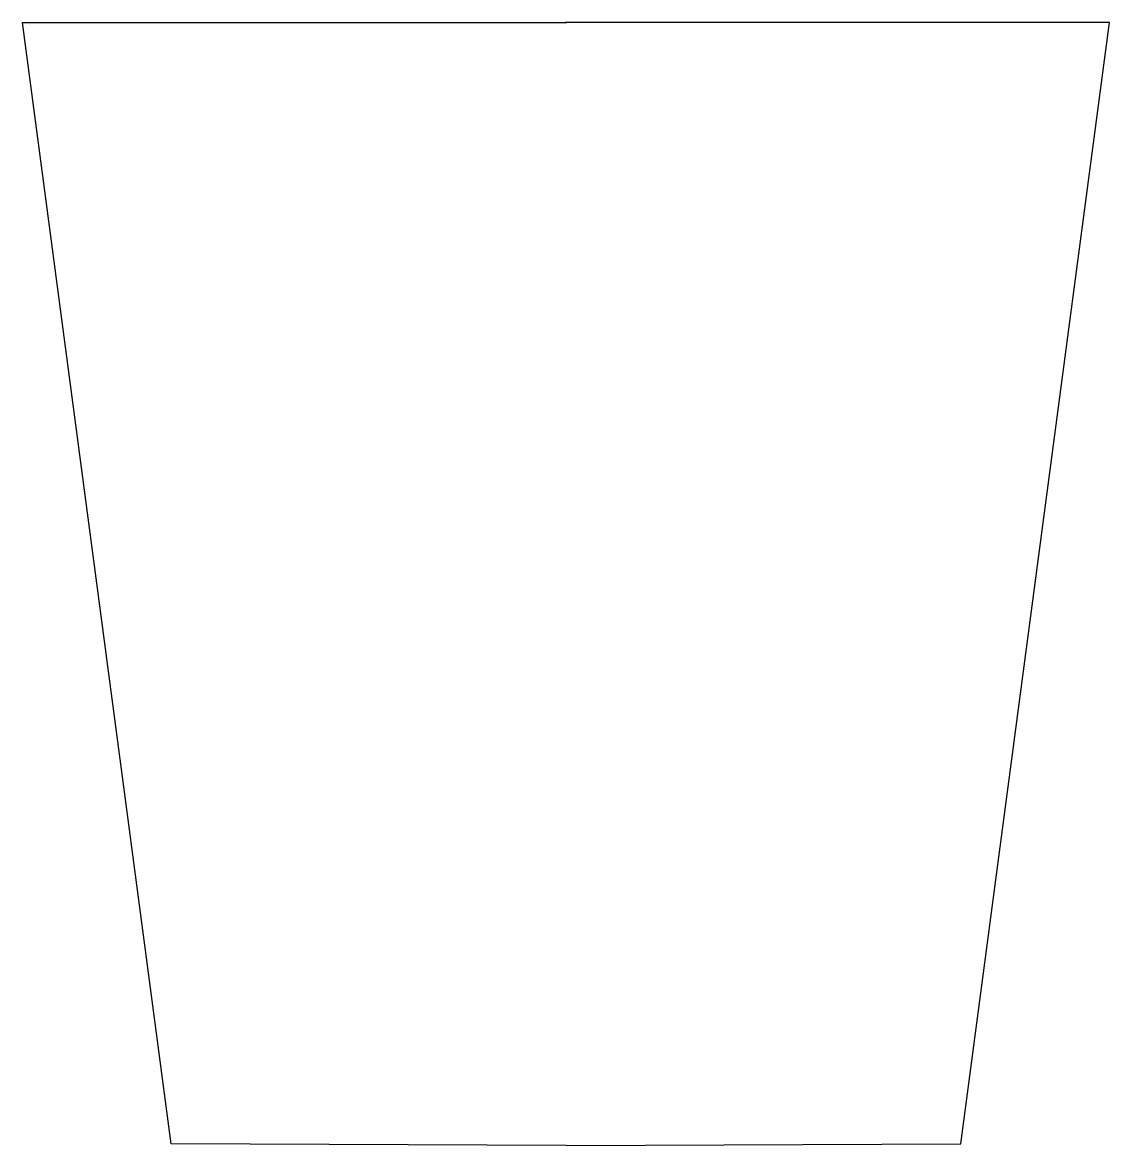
# Model space of a CAD drawing. Header units: millimetres. Extents: x -44.2 to 44.2, y 0 to 91.5.
import ezdxf

# ---------------------------------------------------------------- set-up
doc = ezdxf.new("R2010")
doc.units = ezdxf.units.MM

msp = doc.modelspace()

# ---------------------------------------------------------------- linework, layer by layer
for p, q in [((-44.25, 91.45), (0.05, 91.45)), ((-32.15, 0.15), (-44.25, 91.45)), ((44.25, 91.45), (-0.05, 91.45)), ((32.15, 0.15), (44.25, 91.45)), ((0, 0), (-32.15, 0.15)), ((0, 0), (32.15, 0.15))]:
    msp.add_line(p, q)

doc.saveas('drawing.dxf')
